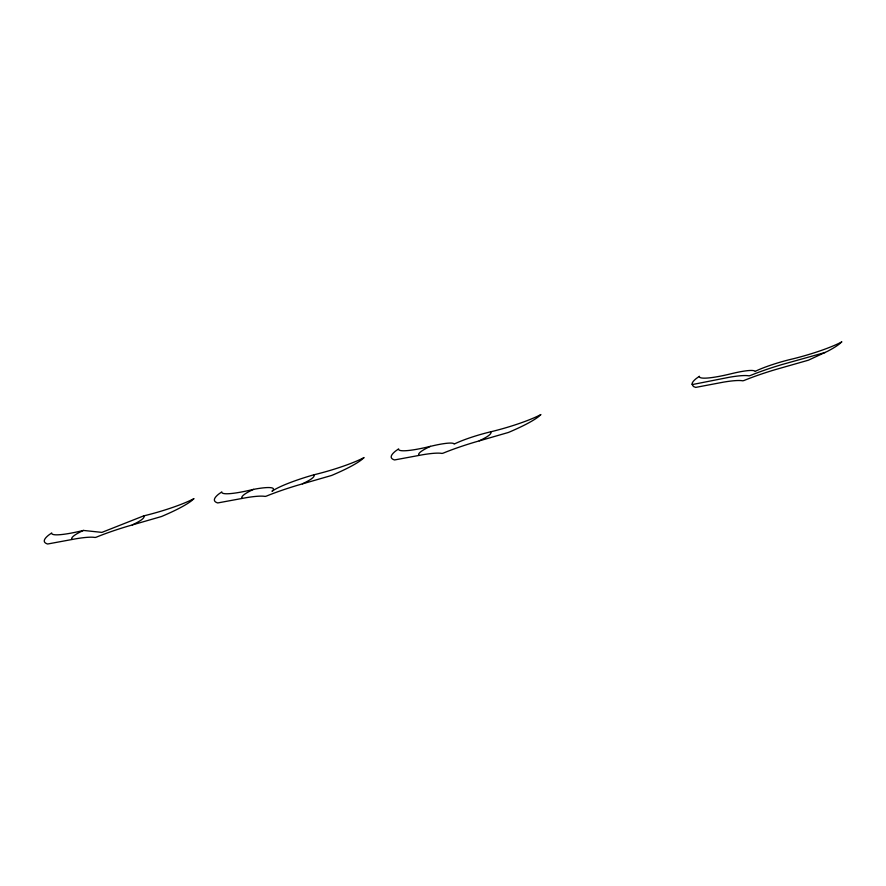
<?xml version="1.0" encoding="UTF-8"?>
<svg xmlns="http://www.w3.org/2000/svg" width="886" height="886" viewBox="0 0 886 886"><rect width="100%" height="100%" fill="white"/><g stroke="black" fill="none" stroke-linecap="round" stroke-linejoin="round"><path stroke-width="1.33" d="M143.61 515.907L101.901 532.386L83.428 530.437A45.297 6.302 -16.3 0 1 51.698 532.951L48.553 535.199A111.791 15.56 -16.3 0 0 47.656 544.004L75.808 538.799A59.152 8.229 -16.3 0 1 95.057 537.481L96.242 537.204A59.152 8.229 -16.3 0 1 127.562 526.306L161.507 516.516A111.791 15.56 -16.3 0 0 191.719 500.645L193.99 498.596A45.297 6.302 -16.3 0 1 143.61 515.907A50.879 7.077 -16.3 0 1 132.302 524.877M825.187 352.473L781.541 364.678A59.152 8.229 -16.3 0 0 750.209 375.564L749.035 375.852A59.152 8.229 -16.3 0 0 729.787 377.17L692.132 384.602M72.12 539.408A50.879 7.077 -16.3 0 1 83.428 530.437M242.21 498.342A50.879 7.077 -16.3 0 1 253.518 489.371A45.341 6.313 -16.3 0 1 271.991 491.32A45.341 6.313 -16.3 0 1 313.71 474.841A45.297 6.302 -16.3 0 0 364.08 457.541L361.809 459.579A111.791 15.56 -16.3 0 1 331.597 475.461L297.652 485.251A59.152 8.229 -16.3 0 0 266.332 496.138L265.147 496.426A59.152 8.229 -16.3 0 0 245.898 497.744L217.746 502.938A111.791 15.56 -16.3 0 1 218.643 494.144L221.788 491.896A45.297 6.302 -16.3 0 0 253.518 489.371M313.71 474.841A50.879 7.077 -16.3 0 1 302.392 483.811M430.352 446.378A33.823 4.707 -16.3 0 1 454.153 444.107A33.823 4.707 -16.3 0 1 490.534 431.847A45.297 6.302 -16.3 0 0 540.903 414.548L538.644 416.586A111.791 15.56 -16.3 0 1 508.42 432.457L474.486 442.247A59.152 8.229 -16.3 0 0 443.166 453.145L441.981 453.433A59.152 8.229 -16.3 0 0 422.733 454.74L394.569 459.945A111.791 15.56 -16.3 0 1 395.477 451.14L398.611 448.892A45.297 6.302 -16.3 0 0 430.352 446.378A50.879 7.077 -16.3 0 0 419.034 455.349M490.534 431.847A50.879 7.077 -16.3 0 1 479.226 440.818M841.7 341.93L839.43 343.967A111.791 15.56 -16.3 0 1 827.546 351.299L808.397 360.192L775.272 369.639A59.152 8.229 -16.3 0 0 743.952 380.526L742.778 380.814A59.152 8.229 -16.3 0 0 723.53 382.132L695.676 387.404L693.406 386.484L692.01 384.015A111.791 15.56 -16.3 0 1 696.263 378.532L699.408 376.284A45.297 6.302 -16.3 0 0 731.138 373.759A33.823 4.707 -16.3 0 1 754.938 371.489A33.823 4.707 -16.3 0 1 791.331 359.229A45.297 6.302 -16.3 0 0 841.7 341.93"/></g></svg>
